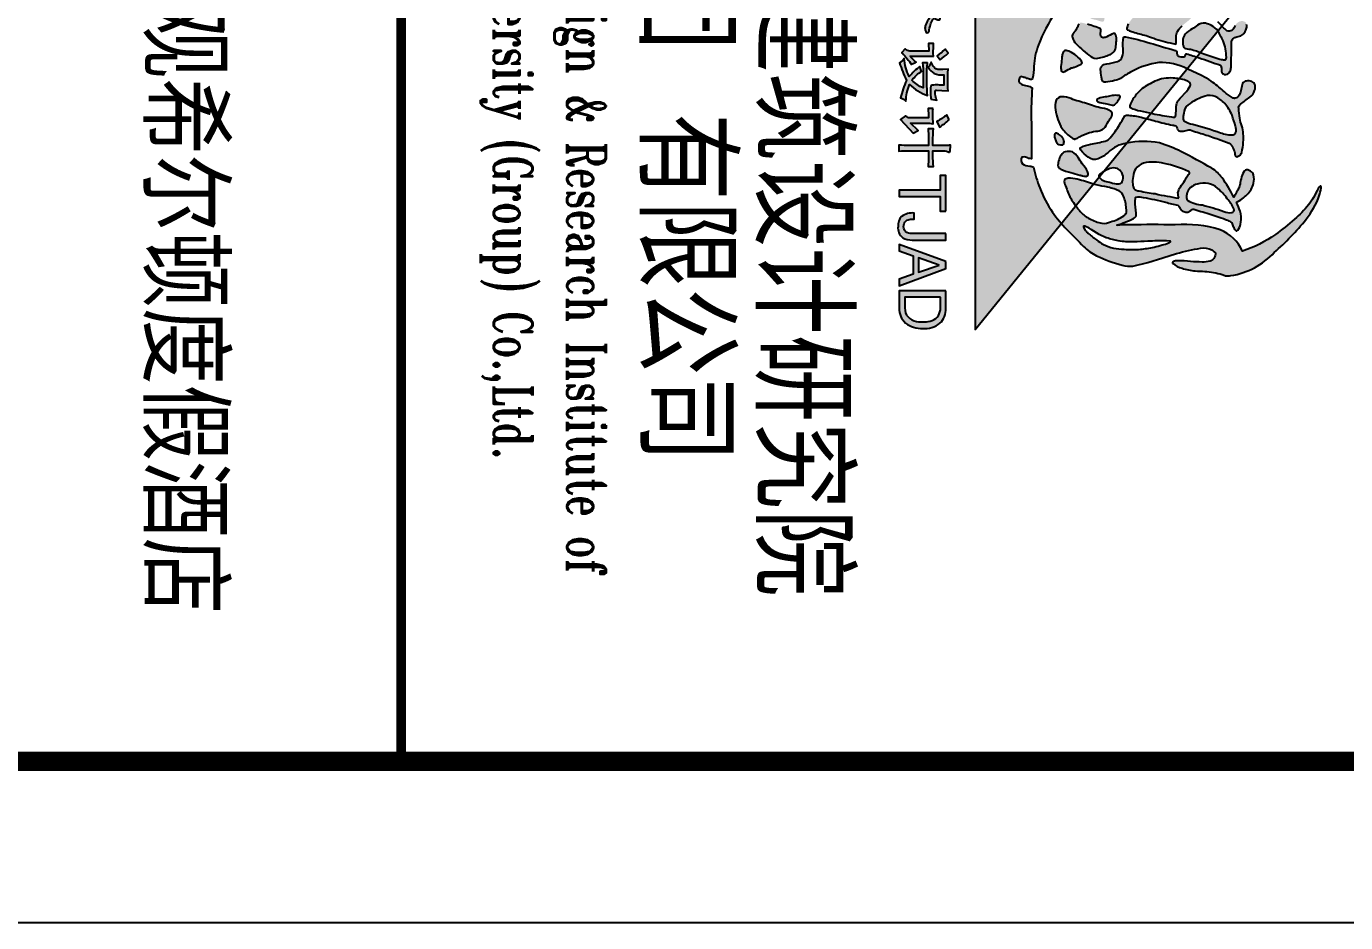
# Model space of a CAD drawing. Extents: x -395226 to -176901, y -140672 to 68263.
# Drawn here: x -321755 to -317662, y 8813 to 11592 of the extents above; entities that cross this region are included whole.
import ezdxf
from ezdxf.enums import TextEntityAlignment as Align

# ---------------------------------------------------------------- set-up
doc = ezdxf.new("R2010")
doc.units = 0
doc.header["$LTSCALE"] = 1000
doc.header["$MEASUREMENT"] = 0
doc.layers.get('0').update_dxf_attribs({"linetype": 'CONTINUOUS'})
doc.layers.add('图框', color=7, linetype='CONTINUOUS')
doc.styles.add('TKZ1_tjhts.shx', font='tjromant.shx', dxfattribs={"bigfont": 'tjhts.shx'})

# ---------------------------------------------------------------- blocks, each defined once
blk = doc.blocks.new('TJAD_TK_LOGO')
for points in [[(0.3088, 0.2387, -0.055111), (0.2978, 0.218, -0.399817), (0.2889, 0.2131, -0.15154), (0.2813, 0.2164, -0.301448), (0.2805, 0.2256, 0.010306), (0.2893, 0.248, -0.01851), (0.2158, 0.3296, -0.103184), (0.1567, 0.4231, -0.120959), (0.1559, 0.5005, 0.063512), (0.1683, 0.6375, 0.024265), (0.1633, 0.7157, -0.039016), (0.1589, 0.7586, -0.148803), (0.1672, 0.7952, -0.063522), (0.1899, 0.8185, -0.021561), (0.1991, 0.8269), (0, 0.9887), (0, 0.0136), (1.2, 0.0136), (0.9015, 0.2562, -0.02734), (0.8698, 0.2318, -0.056811), (0.8015, 0.1955, -0.043653), (0.7428, 0.1781, 0.070224), (0.7398, 0.1676, -0.155586), (0.7336, 0.1464, -0.268078), (0.7145, 0.1445, 0.046034), (0.7138, 0.1514, -0.10837), (0.7157, 0.158, 0.067272), (0.7193, 0.1723, 0.007869), (0.606, 0.1714, -0.018474), (0.519, 0.1742, 0.089356), (0.5135, 0.1595, -0.084297), (0.509, 0.1441, -0.378712), (0.4979, 0.1366, -0.129516), (0.4872, 0.1418, 0.010082), (0.4893, 0.1483, -0.06366), (0.4927, 0.1585, -0.047427), (0.496, 0.17, 0.412458), (0.4928, 0.175, 0.04646), (0.4591, 0.1791, -0.083304), (0.3984, 0.1918, -0.056916)], [(0.4736, 0.7314, 0.018572), (0.4732, 0.7314), (0.4732, 0.7318, 0.06936), (0.4703, 0.733, 0.047212), (0.46, 0.7347, 0.024282), (0.4431, 0.7352, -0.000753), (0.4115, 0.7353, -0.013374), (0.3921, 0.7358, -0.164458), (0.3817, 0.7396, -0.15617), (0.3755, 0.7508, 0.064833), (0.3714, 0.765, 0.17195), (0.3603, 0.7744, 0.077232), (0.3482, 0.7786, 0.099365), (0.3407, 0.7784, 0.128164), (0.3354, 0.7756, 0.199677), (0.3314, 0.766, 0.156287), (0.3348, 0.7545, 0.086381), (0.3434, 0.7463, 0.029794), (0.3514, 0.742, -0.218512), (0.3587, 0.7337, -0.050196), (0.3602, 0.726, -0.223734), (0.3564, 0.7197, -0.013892), (0.3452, 0.7082), (0.3589, 0.6971, -0.00619), (0.3868, 0.7123, -0.093205), (0.4339, 0.7212, -0.103421), (0.4394, 0.72, -0.384925), (0.4409, 0.717, -0.045853), (0.4384, 0.7029, -0.014561), (0.4233, 0.6576, 0.006316), (0.4195, 0.6478), (0.4323, 0.6374, -0.003465), (0.4348, 0.6445, -0.002724), (0.4557, 0.7043, -0.338072), (0.4611, 0.707, 0.005218), (0.4734, 0.7074, 0.309415), (0.4756, 0.7082, 0.132077), (0.4786, 0.7099, 0.147744), (0.4814, 0.7154, 0.135646), (0.4808, 0.7231, 0.18433)], [(0.7559, 0.3745, 0.010654), (0.7583, 0.3709, 0.091005), (0.7649, 0.363, 0.311976), (0.7704, 0.3627)]]:
    blk.add_hatch(color=256).paths.add_polyline_path(points)
h = blk.add_hatch(color=256)
h.paths.add_polyline_path([(0.9815, 0.6879, -0.266995), (0.9881, 0.6909, -0.078548), (0.9944, 0.6887, -0.061401), (1.0014, 0.6847, -0.140506), (1.0072, 0.6756, -0.075077), (1.01, 0.6533, -0.023792), (1.0084, 0.6201, 0.028581), (1.0066, 0.5847, 0.083513), (1.0086, 0.5717, 0.556873), (1.0142, 0.5709, 0.099876), (1.0276, 0.5963, 0.058859), (1.0349, 0.6333, 0.00868), (1.0364, 0.6602, -0.055868), (1.0453, 0.7097, 0.012909), (1.0489, 0.7191, 0.07627), (1.0482, 0.7339, 0.168287), (0.9831, 0.856, 0.045812), (0.8895, 0.9461, 0.082299), (0.8236, 0.9829, 0.045024), (0.8019, 0.9879, 0.184323), (0.7964, 0.9871, 0.401214), (0.7969, 0.9849, 0.073894), (0.8027, 0.9803, 0.009968), (0.8278, 0.9671, -0.045085), (0.8493, 0.9526, -0.042435), (0.8895, 0.9133, -0.014659), (0.9326, 0.8595, -0.075958), (0.9793, 0.7665, 0.183281), (0.9189, 0.7042, 0.093166), (0.9053, 0.5774, 0.002645), (0.9049, 0.5388), (0.9501, 0.5388, -0.021718), (0.9509, 0.5614, -0.060902), (0.9515, 0.5634, -0.750169), (0.9534, 0.5633, -0.062141), (0.956, 0.5585, -0.02804), (0.962, 0.5406, -0.001207), (0.9625, 0.5388), (0.9987, 0.5388), (0.9978, 0.5418), (0.9864, 0.5809, -0.042759), (0.9711, 0.6483, -0.166183), (0.9757, 0.68, -0.02967)])
h.paths.add_polyline_path([(0.9205, 0.7467, 0.337691), (0.9223, 0.7504, 0.234051), (0.9175, 0.7558, 0.085029), (0.898, 0.762, 0.109404), (0.8666, 0.76, 0.027051), (0.8419, 0.7495, 0.096966), (0.8201, 0.7794, 0.147389), (0.7879, 0.798, 0.110178), (0.7649, 0.7978, 0.193659), (0.7543, 0.7891, 0.105864), (0.7507, 0.7813, 0.322715), (0.7561, 0.77, 0.090222), (0.7753, 0.7627, 0.021428), (0.79, 0.7597, -0.062248), (0.8018, 0.7563, -0.0489), (0.8136, 0.7497, 0.061445), (0.8276, 0.7426, 0.045204), (0.7732, 0.709, 0.105153), (0.7461, 0.6801, 0.017534), (0.699, 0.5933, 0.04727), (0.6765, 0.5388), (0.7311, 0.5388, -0.016538), (0.7329, 0.5457, -0.06987), (0.7549, 0.6147, -0.55525), (0.7623, 0.616, 0.087068), (0.7725, 0.608, 0.000587), (0.779, 0.6054, 0.051645), (0.7807, 0.6041, 0.002312), (0.7982, 0.5921, 0.1078), (0.8147, 0.5849, 0.06971), (0.8302, 0.5876, -0.002349), (0.8243, 0.554, -0.014725), (0.8217, 0.5388), (0.8389, 0.5388, -0.003665), (0.8417, 0.5498, -0.003176), (0.8503, 0.5842, -0.214328), (0.8554, 0.5888, 0.079005), (0.8638, 0.5943, 0.136284), (0.8689, 0.6041, 0.042038), (0.8698, 0.6101, 0.121208), (0.8685, 0.6149, 0.033156), (0.8637, 0.6221, -0.089896), (0.8614, 0.627, -0.153361), (0.8622, 0.6323, -0.00558), (0.8761, 0.6782, -0.02004), (0.8922, 0.7241, -0.10938), (0.8997, 0.7368, 0.024126), (0.911, 0.7409, 0.094696)])
h.paths.add_polyline_path([(0.8709, 0.7365, -0.143663), (0.8674, 0.7141, 0.018808), (0.8493, 0.6538, -0.117601), (0.8367, 0.6124, -0.229986), (0.8191, 0.6095, -0.2857), (0.7904, 0.6393, -0.267121), (0.8025, 0.6968, -0.053371), (0.8316, 0.7238, -0.07094), (0.8606, 0.7426, -0.49062)], flags=16)
h = blk.add_hatch(color=256)
h.paths.add_polyline_path([(0.7123, 0.7547, 0.083086), (0.7078, 0.7611, 0.127732), (0.7011, 0.7644, 0.060999), (0.6727, 0.7685, 0.050289), (0.6488, 0.769, 0.061315), (0.6263, 0.7647, -0.058239), (0.6053, 0.759, -0.023274), (0.5769, 0.7559, -0.318074), (0.5654, 0.7615, -0.012807), (0.5459, 0.787, 0.176594), (0.5273, 0.8007, 0.141446), (0.5118, 0.8023, 0.254042), (0.5015, 0.7926, 0.094349), (0.5002, 0.7774, 0.272202), (0.5073, 0.7669, 0.06938), (0.523, 0.7632, -0.099001), (0.5405, 0.7575, -0.173209), (0.5486, 0.7467, -0.244282), (0.547, 0.7377, -0.042049), (0.5309, 0.7159, 0.019533), (0.5043, 0.6835, 0.074328), (0.4889, 0.6592, -0.003717), (0.4656, 0.6104), (0.4938, 0.5874, -0.03259), (0.4985, 0.6073, -0.114709), (0.5043, 0.6174), (0.5072, 0.6195), (0.5091, 0.6202), (0.5118, 0.6201), (0.5142, 0.6193), (0.5231, 0.6138), (0.5294, 0.6085), (0.5482, 0.5915), (0.5545, 0.5865), (0.5549, 0.5865, 0.137325), (0.5628, 0.5817, 0.052206), (0.5812, 0.5795, -0.039081), (0.5963, 0.5784, -0.061234), (0.5998, 0.5775, -0.389955), (0.6022, 0.5741, -0.015439), (0.6014, 0.5665, -0.009793), (0.5919, 0.5135, -0.001555), (0.5909, 0.5086), (0.6061, 0.4962, -0.005675), (0.6129, 0.5218, 0.021764), (0.6244, 0.5699, -0.037231), (0.6265, 0.5785, -0.166808), (0.6296, 0.5808, 0.014415), (0.6366, 0.5837, 0.232872), (0.6415, 0.5909, 0.087887), (0.641, 0.6009, 0.002273), (0.6378, 0.6149, -0.178357), (0.6381, 0.6188, -0.001216), (0.6509, 0.6596, -0.011476), (0.6643, 0.6991, -0.017032), (0.6756, 0.7288, -0.192629), (0.6888, 0.7399, -0.05264), (0.7021, 0.7447, 0.121865), (0.7115, 0.7475, 0.384919)])
h.paths.add_polyline_path([(0.5967, 0.7372, -0.021509), (0.6281, 0.7468, -0.053885), (0.6378, 0.7487, -0.363115), (0.652, 0.7407, -0.093078), (0.646, 0.7046, 0.023125), (0.6222, 0.6265, -0.067346), (0.6135, 0.6034, -0.278742), (0.6057, 0.5995, -0.067064), (0.5855, 0.6021, -0.223721), (0.5632, 0.6194, -0.070697), (0.543, 0.6609, -0.171192), (0.5437, 0.69, -0.090372), (0.5638, 0.7166, -0.097027)], flags=16)
h = blk.add_hatch(color=256)
h.paths.add_polyline_path([(0.4195, 0.6478), (0.3589, 0.6971, 0.122439), (0.3441, 0.6794, 0.077208), (0.3376, 0.6622, 0.221374), (0.3431, 0.6401, -0.044103), (0.3534, 0.6251, 0.092474), (0.3673, 0.6059, 0.149827), (0.383, 0.5987, 0.078107), (0.4006, 0.5996, 0.300992), (0.4085, 0.6066, 0.003448), (0.4116, 0.6244, -0.014936)])
h.paths.add_polyline_path([(0.4481, 0.5312, -0.118411), (0.4656, 0.6104), (0.4323, 0.6374, 0.013731), (0.4236, 0.6091, 0.354128), (0.4255, 0.6066, 0.149403), (0.4255, 0.6062, -0.033756), (0.429, 0.6051, -0.301225), (0.4322, 0.6016, -0.067966), (0.4306, 0.5853, -0.155357), (0.4255, 0.5826, -0.0383), (0.4175, 0.5813, 0.394404), (0.4141, 0.5771, -0.002997), (0.3933, 0.5061, 0.027314), (0.3759, 0.4366, 0.262389), (0.3769, 0.4312, 0.054171), (0.4093, 0.4301, -0.120269), (0.4322, 0.4278, -0.238212), (0.445, 0.4145, -0.030328), (0.4518, 0.3843, 0.177342), (0.4589, 0.3692, 0.189169), (0.4732, 0.3674, 0.024901), (0.4941, 0.3699, 0.43233), (0.5035, 0.3812, 0.054023), (0.4992, 0.4064, 0.072563), (0.4928, 0.4227, -0.024272), (0.4732, 0.4551, -0.09052)])
h.paths.add_polyline_path([(0.5909, 0.5086), (0.4938, 0.5874, 0.02545), (0.492, 0.5716, 0.128799), (0.5009, 0.5201, 0.044216), (0.5216, 0.4843, 0.076323), (0.548, 0.4604, 0.034366), (0.5624, 0.4519, 0.076032), (0.5722, 0.4489, 0.341488), (0.575, 0.4509, 0.069217), (0.5844, 0.4795, 0.009229)])
h.paths.add_polyline_path([(0.6061, 0.4962, 0.003269), (0.6024, 0.4814, 0.051211), (0.5967, 0.4451, 0.204101), (0.5987, 0.435, -0.011598), (0.6232, 0.4203, -0.044991), (0.6598, 0.3936, -0.200983), (0.6695, 0.3801, -0.006426), (0.6785, 0.3385, 0.079721), (0.6871, 0.3112, 0.326464), (0.6907, 0.3094, 0.087838), (0.6948, 0.3111, 0.087656), (0.7146, 0.3317, 0.286319), (0.7196, 0.3603, 0.076349), (0.7011, 0.3885, -0.160397), (0.6755, 0.4398), (0.6755, 0.4398)])
h.paths.add_polyline_path([(0.8517, 0.2966), (0.7903, 0.3465, 0.007087), (0.7769, 0.3013, 0.070922), (0.7741, 0.2754, 0.248353), (0.779, 0.265, 0.199635), (0.7954, 0.2684, -0.006886), (0.8134, 0.2746, 0.05678), (0.8467, 0.293, 0.006803)])
h = blk.add_hatch(color=256)
h.paths.add_polyline_path([(0.393, 0.5629, -0.011586), (0.3965, 0.5787, 0.253288), (0.3961, 0.5791, 0.095247), (0.3878, 0.5795, -0.0106), (0.3763, 0.5795, -0.133876), (0.3608, 0.5833, -0.082431), (0.3451, 0.5964, -0.01622), (0.3317, 0.6124, 0.042319), (0.324, 0.621, 0.140851), (0.3172, 0.6238, 0.145933), (0.3085, 0.6218, 0.038492), (0.302, 0.6178), (0.3016, 0.6178, 0.000616), (0.3, 0.6162, 0.032553), (0.2979, 0.6148, 0.095329), (0.2942, 0.6103, 0.096767), (0.2905, 0.5971, -0.001525), (0.2876, 0.5737, 0.034244), (0.285, 0.5522, 0.085899), (0.2916, 0.5041, 0.097395), (0.3137, 0.4669, 0.083463), (0.3395, 0.445, 0.098864), (0.3517, 0.4407, 0.30663), (0.3559, 0.443, 0.075685), (0.3606, 0.4535, 0.009946), (0.371, 0.4905, -0.023424), (0.3776, 0.5099, 0.034776)])
h.paths.add_polyline_path([(0.3331, 0.3723, 0.321528), (0.3303, 0.3767, 0.021484), (0.2909, 0.382, 0.022843), (0.2815, 0.3822, 0.102534), (0.2763, 0.381, 0.130045), (0.2718, 0.3783, 0.267367), (0.2712, 0.3737, -0.005872), (0.2757, 0.3643, 0.058515), (0.2798, 0.3554, 0.081344), (0.2949, 0.3383, 0.099387), (0.3095, 0.3298, 0.035917), (0.3152, 0.3284, 0.245908), (0.3185, 0.3297, 0.105203), (0.327, 0.3486, -0.034055), (0.3316, 0.3653, 0.056891)])
h.paths.add_polyline_path([(0.4315, 0.3396, 0.245812), (0.436, 0.3593, 0.065072), (0.4255, 0.3925, 0.134826), (0.4253, 0.3934, -0.114996), (0.4251, 0.3945, 0.061748), (0.4182, 0.4045, 0.16919), (0.4099, 0.4088, 0.009694), (0.3932, 0.4108, 0.017654), (0.3823, 0.4116, 0.044621), (0.3745, 0.4112, 0.15913), (0.3675, 0.4082, 0.263058), (0.3666, 0.4036, 0.037983), (0.3754, 0.3845, -0.091013), (0.3784, 0.3745, -0.183458), (0.3763, 0.3696, -0.186991), (0.3705, 0.3666, -0.076588), (0.3638, 0.3668, 0.012233), (0.357, 0.368, 0.175338), (0.3532, 0.367, 0.023216), (0.3404, 0.3302, 0.04069), (0.3358, 0.3123, 0.28537), (0.3389, 0.3059, 0.048651), (0.3472, 0.3023, -0.083296), (0.3595, 0.2951, 0.044689), (0.3674, 0.2887, 0.196761), (0.3781, 0.2876, 0.127879), (0.3954, 0.2982, 0.050671)])
h.paths.add_polyline_path([(0.4633, 0.2851, 0.013244), (0.4608, 0.2933, 0.042352), (0.4538, 0.3106, 0.086452), (0.451, 0.3142, 0.181931), (0.4475, 0.3144, 0.105167), (0.437, 0.3071, 0.063777), (0.4225, 0.2892, 0.079039), (0.415, 0.2726, 0.295118), (0.4173, 0.2626, 0.12746), (0.4262, 0.259, 0.051219), (0.4378, 0.2577, -0.006938), (0.4592, 0.2552, 0.101871), (0.4716, 0.2561, 0.282022), (0.4753, 0.2604, 0.127329), (0.4734, 0.2662), (0.4732, 0.2662, -0.004335)])
h.paths.add_polyline_path([(0.6577, 0.3076, -0.058552), (0.6453, 0.3355, -0.043685), (0.6412, 0.3591, 0.088622), (0.6365, 0.3722, 0.151789), (0.6215, 0.3846, -0.046532), (0.6062, 0.3942, 0.04555), (0.5995, 0.3981, 0.043142), (0.5967, 0.3991), (0.5966, 0.3994, 0.251715), (0.5858, 0.3963, 0.137334), (0.5764, 0.371, -0.022108), (0.5712, 0.349, 0.025269), (0.5573, 0.3052, -0.028381), (0.5499, 0.2836, 0.095667), (0.5444, 0.258, 0.266705), (0.5545, 0.2414, 0.133638), (0.5811, 0.2399, 0.117773), (0.6341, 0.259, 0.081266), (0.6603, 0.2854, 0.080524), (0.6632, 0.2917), (0.6632, 0.292), (0.6636, 0.2924), (0.6636, 0.2952), (0.6632, 0.2952, 0.059624)])
h.paths.add_polyline_path([(0.5675, 0.4064, 0.121011), (0.5636, 0.4099, 0.051248), (0.5498, 0.4198, 0.077555), (0.5447, 0.4219, 0.238499), (0.5422, 0.4212, 0.167798), (0.5412, 0.4181, 0.09655), (0.5414, 0.3999, -0.014406), (0.5433, 0.3923, -0.00033), (0.5454, 0.375, 0.1059), (0.5513, 0.3573, 0.313865), (0.5557, 0.3565, 0.231713), (0.5604, 0.3643, 0.026659), (0.5643, 0.3846, -0.007425), (0.5681, 0.3998, 0.16995)])
h.paths.add_polyline_path([(0.6788, 0.2495, 0.082015), (0.6802, 0.2581, 0.360369), (0.6746, 0.2636, 0.094324), (0.6683, 0.2635, 0.109868), (0.6658, 0.2629, -0.017853), (0.6636, 0.2619), (0.6632, 0.2619, 0.095638), (0.6515, 0.2506, 0.069381), (0.6467, 0.2423, 0.391778), (0.6489, 0.2376, 0.16265), (0.6584, 0.2374, 0.029698), (0.6632, 0.2387), (0.6636, 0.2387, 0.027865), (0.6738, 0.2427, 0.232972)])
h.paths.add_polyline_path([(0.7651, 0.3086, -0.00792), (0.7663, 0.3122, -0.04061), (0.7673, 0.3161, 0.057732), (0.7686, 0.323, 0.231089), (0.7664, 0.3309, 0.223752), (0.7548, 0.3302, 0.032861), (0.7336, 0.3152, -0.012035), (0.7156, 0.3033, 0.160241), (0.7001, 0.2874, 0.160304), (0.6998, 0.2673, 0.221951), (0.7087, 0.2557, 0.080228), (0.7255, 0.2484, 0.124433), (0.7414, 0.2473, 0.177577), (0.7482, 0.2548, 0.06059), (0.7578, 0.2826, -0.013372)])
h = blk.add_hatch(color=256)
h.paths.add_polyline_path([(0.9516, 0.4998, -0.00262), (0.9505, 0.5265, -0.01182), (0.9501, 0.5388), (0.9049, 0.5388, 0.006126), (0.9053, 0.4493, 0.002492), (0.906, 0.4122, 0.048247), (0.8873, 0.4597, 0.065909), (0.8831, 0.4654, 0.224936), (0.8775, 0.467, 0.038284), (0.8638, 0.4659, -0.06616), (0.83, 0.4648, -0.485088), (0.8272, 0.4672, -0.101913), (0.8282, 0.4872, -0.016956), (0.8389, 0.5388), (0.8217, 0.5388, -0.017973), (0.8174, 0.5204, -0.010562), (0.8098, 0.4759, -0.208845), (0.8025, 0.4605, -0.11949), (0.791, 0.4574, -0.131776), (0.7484, 0.4648, -0.127624), (0.7317, 0.4882, -0.118385), (0.7311, 0.5388), (0.6765, 0.5388, 0.005191), (0.6747, 0.5326, 0.105733), (0.6755, 0.4398), (0.7181, 0.4052), (0.7448, 0.4052, -0.078177), (0.7468, 0.4144, -0.129583), (0.7582, 0.4264, -0.224047), (0.779, 0.4292, -0.071036), (0.7797, 0.4292, 0.101063), (0.781, 0.4285, -0.019588), (0.7826, 0.4281, -0.023828), (0.7843, 0.4274, -0.322257), (0.7901, 0.4162, -0.013384), (0.7884, 0.4052), (0.8042, 0.4052, -0.014271), (0.8075, 0.414, -0.194353), (0.8209, 0.4295, -0.094044), (0.855, 0.4388, -0.035175), (0.8707, 0.4396, -0.177154), (0.8802, 0.4322, -0.054292), (0.8934, 0.4052), (0.9481, 0.4052, 0.016129), (0.9506, 0.4167, 0.043741), (0.9529, 0.4602, 0.012835)])
h.paths.add_polyline_path([(1.0212, 0.4578), (1.011, 0.5001), (0.9987, 0.5388), (0.9625, 0.5388, -0.013434), (0.9677, 0.518, -0.01242), (0.9716, 0.4981, -0.017255), (0.9742, 0.4791, -0.024091), (0.974, 0.4334, -0.03797), (0.9709, 0.4052), (1.0122, 0.4052, 0.01383), (1.0187, 0.4273, 0.116879)])
h.paths.add_polyline_path([(0.9667, 0.319, 0.068823), (0.9925, 0.3556, 0.031999), (1.0122, 0.4052), (0.9709, 0.4052, -0.002893), (0.9705, 0.403, -0.072675), (0.9603, 0.3746, -0.038888), (0.9477, 0.3552, -0.02059), (0.9288, 0.3321, -0.114728), (0.9232, 0.3261, -0.052839), (0.9136, 0.3198), (0.911, 0.3189), (0.9088, 0.319), (0.9087, 0.322), (0.9144, 0.3343), (0.9184, 0.3407), (0.9328, 0.3631), (0.9415, 0.3829), (0.9415, 0.384, 0.030329), (0.9481, 0.4052), (0.8934, 0.4052, -0.019139), (0.8966, 0.395, -0.131139), (0.901, 0.3705, -0.068706), (0.8883, 0.3366, -0.106182), (0.8705, 0.3122, -0.027075), (0.8517, 0.2966), (0.9015, 0.2562, 0.015633), (0.9183, 0.2717, -0.009266)])
h = blk.add_hatch(color=256)
h.paths.add_polyline_path([(0.7975, 0.3787, -0.041396), (0.8042, 0.4052), (0.7884, 0.4052, -0.011453), (0.7864, 0.3958, -0.01007), (0.7826, 0.3786, -0.034546), (0.7785, 0.3708, -0.087737), (0.7704, 0.3627), (0.7903, 0.3465), (0.7903, 0.3465, 0.020125)])
h.paths.add_polyline_path([(0.7448, 0.4052), (0.7181, 0.4052), (0.7559, 0.3745, -0.051476), (0.7466, 0.3933, -0.099669)])
h = blk.add_hatch(color=256)
h.paths.add_polyline_path([(0.1087, -0.0549, 0.215782), (0.0955, -0.0527, 0.067417), (0.0878, -0.0572, -0.168397), (0.0723, -0.0608, -0.018722), (0.0557, -0.0587, 0.069135), (0.0371, -0.0584, -0.211583), (0.0322, -0.0571, 0.012327), (0.0271, -0.0542, 0.18165), (0.0227, -0.0546, 0.234564), (0.0145, -0.0607, 0.06939), (0.0092, -0.0773, 0.040114), (0.004, -0.1264, 0.00862), (0.0038, -0.1509, 0.034302), (0.0033, -0.1865, 0.240525), (0.0113, -0.1992, 0.151405), (0.014, -0.1995, 0.254247), (0.0165, -0.1924, 0.038225), (0.0174, -0.1663, -0.061608), (0.0194, -0.1463, 0.026815), (0.0223, -0.1127, -0.054652), (0.0257, -0.0929, -0.028262), (0.0289, -0.0835, -0.253686), (0.0385, -0.0789, 0.007206), (0.0489, -0.0782, -0.006599), (0.0729, -0.0746, 0.009999), (0.0841, -0.0723, -0.062381), (0.0934, -0.0735, -0.15567), (0.0993, -0.0771, -0.051163), (0.1052, -0.0853, -0.102101), (0.1065, -0.0911, -0.03095), (0.1072, -0.1291, 0.010088), (0.1069, -0.1503, -0.131285), (0.1038, -0.1627, -0.019629), (0.1006, -0.1683, -0.485137), (0.0962, -0.1696, 0.001583), (0.093, -0.1677, 0.165296), (0.0875, -0.1704, 0.24859), (0.0847, -0.1785, 0.066176), (0.0882, -0.1886, 0.038595), (0.0909, -0.1945, 0.378365), (0.0951, -0.1957, 0.077759), (0.1038, -0.1826, 0.016012), (0.1121, -0.17, 0.054651), (0.1183, -0.1552, 0.087206), (0.1231, -0.1116, 0.064902), (0.1173, -0.0684, 0.144064)])
h.paths.add_polyline_path([(0.0629, -0.0931), (0.0559, -0.0934), (0.0526, -0.0942), (0.0487, -0.0957), (0.0473, -0.0971), (0.0457, -0.0999, 0.333571), (0.0462, -0.1038, 0.045952), (0.0523, -0.1067, 0.064784), (0.0622, -0.1092, 0.210865), (0.0684, -0.1072, 0.127927), (0.0706, -0.102, 0.211886), (0.0696, -0.0958, 0.12013), (0.0674, -0.0941)], flags=17)
h.paths.add_polyline_path([(0.058, -0.146, -0.039434), (0.0609, -0.152, 0.054133), (0.0642, -0.1578, 0.123184), (0.0796, -0.1504, 0.140353), (0.0842, -0.1429, 0.284617), (0.0828, -0.1391, -0.012464), (0.0763, -0.135, 0.016141), (0.0639, -0.1258, -0.029736), (0.0406, -0.1269, -0.149024), (0.0367, -0.13, 0.190304), (0.0335, -0.134, 0.089845), (0.0332, -0.143, 0.171078), (0.0413, -0.1572, 0.249801), (0.0503, -0.1586, 0.378768), (0.055, -0.1529, 0.031236), (0.054, -0.1458), (0.0561, -0.1439)], flags=17)
h.paths.add_polyline_path([(0.1936, -0.0808, -0.130766), (0.1929, -0.0832, -0.049), (0.1889, -0.0904, 0.175351), (0.1867, -0.0955, 0.389375), (0.1886, -0.0971, 0.146359), (0.1966, -0.0935, 0.079034), (0.2024, -0.0886, 0.101244), (0.205, -0.0836, 0.132531), (0.2051, -0.0769, 0.067751), (0.2031, -0.0722, 0.050259), (0.1996, -0.0676, 0.454265), (0.198, -0.0678, 0.06765), (0.196, -0.0731, 0.007561)])
h.paths.add_polyline_path([(0.189, -0.104, 0.313541), (0.1862, -0.1002, 0.335576), (0.1832, -0.1018, 0.015792), (0.1784, -0.1349, -0.057755), (0.1712, -0.1608, 0.000363), (0.1628, -0.1859, 0.094511), (0.1671, -0.2072, 0.230423), (0.1705, -0.2113, 0.369117), (0.1764, -0.2058, 0.039319), (0.18, -0.1854, -0.109188), (0.1887, -0.1489, 0.00425), (0.1908, -0.1434, 0.032369), (0.1887, -0.118, -0.025515)])
h.paths.add_polyline_path([(0.251, -0.0452, 0.093827), (0.2363, -0.0633, 0.302072), (0.2373, -0.0679, 0.296548), (0.2444, -0.0681, 0.04254), (0.259, -0.0604, -0.129019), (0.2753, -0.0571, -0.117204), (0.2785, -0.0581, -0.328405), (0.2786, -0.0608, -0.051459), (0.2703, -0.0723, 0.085646), (0.2604, -0.09, 0.031903), (0.2597, -0.0932, -0.315533), (0.2562, -0.0979, -0.134544), (0.2509, -0.099, -0.408117), (0.2479, -0.0961, 0.035639), (0.2445, -0.0851, 0.084333), (0.2416, -0.0806, 0.358627), (0.239, -0.0802, 0.227473), (0.2329, -0.092, 0.148882), (0.235, -0.0994, -0.254787), (0.2358, -0.1059, -0.110418), (0.229, -0.1131, -0.032156), (0.2173, -0.1207, 0.122106), (0.2102, -0.1279, 0.074479), (0.2035, -0.1443, 0.233421), (0.2058, -0.152, 0.316166), (0.2167, -0.1523, 0.122903), (0.2315, -0.1397, 0.056501), (0.2413, -0.1246, -0.025506), (0.2474, -0.11, -0.174643), (0.2597, -0.1006, 0.004602), (0.2657, -0.0979, -0.251477), (0.2643, -0.107, -0.130218), (0.2586, -0.1116, 0.16089), (0.2539, -0.1165, 0.172735), (0.253, -0.123, 0.448793), (0.2607, -0.1246, 0.141971), (0.272, -0.1086, 0.057248), (0.2765, -0.0945, -0.334885), (0.2836, -0.0873, -0.076773), (0.2877, -0.0871, -0.545841), (0.2894, -0.0894, -0.008092), (0.2895, -0.1045, 0.139136), (0.2949, -0.1235, 0.144746), (0.301, -0.1277, 0.355116), (0.3041, -0.1263, 0.046986), (0.3064, -0.118, 0.052614), (0.3072, -0.1148, 0.237681), (0.3057, -0.1128, 0.025436), (0.3015, -0.1114, -0.354836), (0.298, -0.1075, -0.049448), (0.2968, -0.0935, -0.035628), (0.2969, -0.0883, -0.387964), (0.3001, -0.084, -0.009611), (0.3071, -0.0814, 0.187317), (0.3113, -0.0778, 0.232403), (0.3115, -0.0721, 0.143525), (0.3105, -0.0719, 0.022411), (0.2879, -0.0821, -0.00319), (0.2795, -0.086, -0.206179), (0.276, -0.0863, -0.165764), (0.2735, -0.0838, -0.217969), (0.274, -0.0802, -0.110096), (0.2841, -0.0684, -0.031862), (0.2964, -0.0594, 0.078929), (0.2994, -0.0567, 0.264707), (0.2996, -0.0548, 0.034215), (0.298, -0.0525, 0.174735), (0.2957, -0.0516, 0.001752), (0.2917, -0.0518, -0.177458), (0.2867, -0.0505, -0.140307), (0.2831, -0.0469, -0.275752), (0.2842, -0.0412, 0.167681), (0.2852, -0.035, 0.301407), (0.2787, -0.0302, 0.08311), (0.273, -0.0304, 0.130737)])
h.paths.add_polyline_path([(0.3265, -0.1185, 0.027579), (0.3434, -0.1267, 0.154526), (0.3537, -0.1275, 0.082415), (0.3631, -0.1246, 0.312986), (0.3634, -0.1187, 0.221824), (0.3602, -0.1161, 0.031656), (0.355, -0.1158, -0.00721), (0.3422, -0.1122, -0.071904), (0.3274, -0.106, -0.267193), (0.324, -0.1005, -0.023267), (0.3278, -0.0922, 0.395574), (0.3247, -0.0851, 0.188464), (0.3166, -0.0869, 0.051998), (0.3107, -0.0902, 0.108508), (0.3062, -0.0972, 0.200123), (0.3045, -0.1041, 0.191616), (0.3078, -0.1086, -0.01282)])
h.paths.add_polyline_path([(0.3061, -0.1345, 0.188222), (0.2987, -0.1344, 0.20573), (0.2909, -0.1393, 0.018376), (0.2852, -0.1492, -0.117409), (0.2773, -0.1592, -0.060927), (0.2765, -0.1465, 0.215117), (0.2745, -0.1419, 0.470033), (0.2699, -0.1433, -0.045545), (0.2616, -0.1486, -0.074224), (0.2553, -0.1514, -0.568137), (0.252, -0.1485, -0.07678), (0.2526, -0.1441, 0.100197), (0.2529, -0.1346, 0.387299), (0.2502, -0.1327, 0.118665), (0.2478, -0.1338, 0.185429), (0.2406, -0.1469, -0.018374), (0.2387, -0.1583, 0.026924), (0.2355, -0.1694, -0.013447), (0.2349, -0.18, 0.097057), (0.2361, -0.1921, 0.277047), (0.2398, -0.1951, 0.192921), (0.2429, -0.1932, 0.125735), (0.2464, -0.1796, -0.084178), (0.2486, -0.1648, -0.292454), (0.2566, -0.1598, -0.427415), (0.2627, -0.1662, -0.039723), (0.2621, -0.1773, 0.744354), (0.2674, -0.1794, 0.173973), (0.2753, -0.1721, -0.079593), (0.2831, -0.1615, 0.037997), (0.2923, -0.1518, -0.536451), (0.3002, -0.1519, -0.220641), (0.3027, -0.1657, -0.033334), (0.3, -0.1785, -0.02197), (0.2922, -0.1962, -0.036413), (0.288, -0.2042, 0.059035), (0.2879, -0.2046, 0.221247), (0.2894, -0.2077, 0.229092), (0.2907, -0.2079, 0.104052), (0.2938, -0.2056, 0.039622), (0.3034, -0.1893, 0.031663), (0.3116, -0.1728, 0.083922), (0.3151, -0.1559, 0.095464), (0.3114, -0.1418, 0.118136)])
h.paths.add_polyline_path([(0.4291, -0.0935), (0.4405, -0.0853, 0.028783), (0.4221, -0.0627), (0.4102, -0.0715, -0.06685)])
h.paths.add_polyline_path([(0.4215, -0.1047), (0.4022, -0.1042), (0.3969, -0.1036), (0.3948, -0.1036), (0.3948, -0.1181), (0.4007, -0.1176), (0.4092, -0.1169), (0.4158, -0.1168), (0.4158, -0.1709, -0.223037), (0.4102, -0.1829, -0.003297), (0.4095, -0.1842), (0.42, -0.1936, 0.201777), (0.4221, -0.1917, -0.033526), (0.4536, -0.1659, -0.02738), (0.4473, -0.1527, -0.067274), (0.4298, -0.1697, -0.004515), (0.43, -0.112, -0.051491), (0.4312, -0.1036)])
h.paths.add_polyline_path([(0.4681, -0.0776), (0.4676, -0.0915, -0.202539), (0.4614, -0.1024, -0.066868), (0.4473, -0.1105, -0.101276), (0.4613, -0.1193, 0.145344), (0.4788, -0.1017, 0.140249), (0.4824, -0.0753, -0.003162), (0.5118, -0.0753, -0.016144), (0.5113, -0.0906, 0.052901), (0.5122, -0.1087, 0.214665), (0.5146, -0.1118, 0.093296), (0.5153, -0.1118, 0.137117), (0.5238, -0.1126, 0.000424), (0.5373, -0.1123, 0.022294), (0.5517, -0.1112), (0.5538, -0.0948), (0.5502, -0.0961), (0.5458, -0.0974), (0.5419, -0.0985), (0.5363, -0.0994), (0.5323, -0.0995), (0.5266, -0.0985), (0.5261, -0.0963), (0.5266, -0.0805), (0.5279, -0.0627), (0.5208, -0.0631), (0.5109, -0.0633), (0.4981, -0.0633), (0.4859, -0.0633), (0.4771, -0.0632), (0.4669, -0.0627)])
h.paths.add_polyline_path([(0.5056, -0.1225, -0.002263), (0.4652, -0.1224, -0.028919), (0.4487, -0.1207), (0.4487, -0.1351), (0.4568, -0.134), (0.467, -0.1332, -0.001197), (0.5012, -0.1332, 0.000411), (0.5195, -0.1332, -0.117897), (0.4977, -0.1647, -0.081518), (0.4732, -0.1382), (0.4592, -0.142, 0.067412), (0.4873, -0.1722, -0.099344), (0.4368, -0.1867, -0.117302), (0.4487, -0.1993, 0.051291), (0.4985, -0.1798, 0.052048), (0.5475, -0.1968, -0.102524), (0.5573, -0.1817, -0.086164), (0.5097, -0.1716, 0.112398), (0.5412, -0.1212, -0.018709)])
h.paths.add_polyline_path([(0.6036, -0.1181), (0.6036, -0.1747, -0.094232), (0.598, -0.1829), (0.6085, -0.1968), (0.647, -0.1609), (0.64, -0.147), (0.619, -0.1691), (0.619, -0.1241, -0.058001), (0.6207, -0.1057, 0.319569), (0.6199, -0.1049, 0.045142), (0.6064, -0.1062, 0.020451), (0.5944, -0.1061, -0.034776), (0.5777, -0.1049), (0.5777, -0.1193, -0.030546)])
h.paths.add_polyline_path([(0.6099, -0.0601), (0.5952, -0.0664, -0.049542), (0.6141, -0.0941), (0.6302, -0.0872, 0.030356)])
h.paths.add_polyline_path([(0.6595, -0.1054, -0.019379), (0.6351, -0.1042), (0.6351, -0.1193, -0.02608), (0.6603, -0.1181), (0.682, -0.1181), (0.682, -0.1729, -0.021278), (0.6806, -0.2012), (0.6974, -0.2012, -0.017067), (0.6967, -0.1716), (0.6967, -0.1181), (0.7148, -0.1181, -0.024313), (0.7409, -0.1193), (0.7409, -0.1042, -0.018656), (0.7103, -0.1055), (0.6967, -0.1055), (0.6967, -0.0765, -0.143011), (0.7016, -0.0589, 0.162811), (0.697, -0.0572, 0.035376), (0.6847, -0.0564, 0.004148), (0.6806, -0.0564, -0.046173), (0.6819, -0.0675, -0.00345), (0.682, -0.1055, -0.001359)])
h.paths.add_polyline_path([(0.7665, -0.0695), (0.7665, -0.0854), (0.8078, -0.0854), (0.8078, -0.2004), (0.8257, -0.2004), (0.8257, -0.0854), (0.867, -0.0854), (0.867, -0.0695)])
h.paths.add_polyline_path([(0.9301, -0.1569, -0.040499), (0.9291, -0.1744, -0.3078), (0.915, -0.1875, -0.189438), (0.8973, -0.1845, -0.186489), (0.89, -0.1721, -0.07743), (0.8894, -0.158), (0.8723, -0.158, 0.198241), (0.8816, -0.1938, 0.214326), (0.9098, -0.2039, 0.249549), (0.9415, -0.1907, 0.135294), (0.948, -0.1641), (0.948, -0.0695), (0.9301, -0.0695)])
h.paths.add_polyline_path([(1.0285, -0.0695), (1.0088, -0.0695), (0.9602, -0.2004), (0.9786, -0.2004), (0.9926, -0.1613), (1.0441, -0.1613), (1.0579, -0.2004), (1.0772, -0.2004)])
h.paths.add_polyline_path([(1.0186, -0.0882), (1.0389, -0.146), (0.9981, -0.146)], flags=16)
h.paths.add_polyline_path([(1.0908, -0.0695), (1.0908, -0.2004), (1.1399, -0.2004, 0.229129), (1.182, -0.1827, 0.179316), (1.1971, -0.1343, 0.181564), (1.1826, -0.0858, 0.220204), (1.1406, -0.0695)])
h.paths.add_polyline_path([(1.1086, -0.0846), (1.1391, -0.0846, -0.337188), (1.1746, -0.1078, -0.124189), (1.1773, -0.1517, -0.40123), (1.1391, -0.1844), (1.1086, -0.1844)], flags=16)
for points in [[(0, 0.9887), (0, 0.0136), (1.2, 0.0136)], [(0.867, -0.0695), (0.7665, -0.0695), (0.7665, -0.0854), (0.8078, -0.0854), (0.8078, -0.2004), (0.8257, -0.2004), (0.8257, -0.0854), (0.867, -0.0854)], [(1.0088, -0.0695), (0.9602, -0.2004), (0.9786, -0.2004), (0.9926, -0.1613), (1.0441, -0.1613), (1.0579, -0.2004), (1.0772, -0.2004), (1.0285, -0.0695)], [(1.0186, -0.0882), (0.9981, -0.146), (1.0389, -0.146)]]:
    blk.add_lwpolyline(points, close=True)
for points in [[(0.3434, 0.7463, 0.029794), (0.3514, 0.742, -0.218512), (0.3587, 0.7337, -0.050196), (0.3602, 0.726, -0.223734), (0.3564, 0.7197, -0.027824), (0.3335, 0.6973, 0.002917)], [(0.3088, 0.2387, 0.056916), (0.3984, 0.1918, 0.083304), (0.4591, 0.1791, -0.046418), (0.4928, 0.175, -0.509372), (0.4955, 0.1688, 0.042269), (0.4927, 0.1585, 0.06366), (0.4893, 0.1483, -0.010082), (0.4872, 0.1418, 0.129516), (0.4979, 0.1366, 0.378712), (0.509, 0.1441, 0.084297), (0.5135, 0.1595, -0.089356), (0.519, 0.1742, 0.018474), (0.606, 0.1714, -0.007869), (0.7193, 0.1723, -0.067272), (0.7157, 0.158, 0.10837), (0.7138, 0.1514, -0.046034), (0.7145, 0.1445, 0.268078), (0.7336, 0.1464, 0.155586), (0.7398, 0.1676, -0.070224), (0.7428, 0.1781, 0.043653), (0.8015, 0.1955, 0.056811), (0.8698, 0.2318, 0.042991), (0.9183, 0.2717, -0.009266), (0.9667, 0.319, 0.068823), (0.9925, 0.3556, 0.045849), (1.0187, 0.4273, 0.116879), (1.0212, 0.4578), (1.011, 0.5001), (0.9978, 0.5418), (0.9864, 0.5809, -0.042759), (0.9711, 0.6483, -0.166183), (0.9757, 0.68, -0.02967), (0.9815, 0.6879, -0.266995), (0.9881, 0.6909, -0.078548), (0.9944, 0.6887, -0.061401), (1.0014, 0.6847, -0.140506), (1.0072, 0.6756, -0.075077), (1.01, 0.6533, -0.023792), (1.0084, 0.6201, 0.028581), (1.0066, 0.5847, 0.083513), (1.0086, 0.5717, 0.561681), (1.0142, 0.5709, 0.099708), (1.0276, 0.5963, 0.059415), (1.0349, 0.6336, 0.008566), (1.0364, 0.6602, -0.055868), (1.0453, 0.7097, 0.012909), (1.0489, 0.7191, 0.07627), (1.0482, 0.7339, 0.168287), (0.9831, 0.856, 0.045812), (0.8895, 0.9461, 0.082299), (0.8236, 0.9829, 0.045024), (0.8019, 0.9879, 0.184323), (0.7964, 0.9871, 0.401214), (0.7969, 0.9849, 0.073894), (0.8027, 0.9803, 0.009968), (0.8278, 0.9671, -0.045085), (0.8493, 0.9526, -0.042435), (0.8895, 0.9133, -0.014659), (0.9326, 0.8595, -0.075958), (0.9793, 0.7665, 0.183281), (0.9189, 0.7042, 0.093166), (0.9053, 0.5774, 0.00877), (0.9053, 0.4493, 0.002492), (0.906, 0.4122, 0.048247), (0.8873, 0.4597, 0.065909), (0.8831, 0.4654, 0.224936), (0.8775, 0.467, 0.038284), (0.8638, 0.4659, -0.06616), (0.83, 0.4648, -0.485088), (0.8272, 0.4672, -0.101913), (0.8282, 0.4872, -0.020622), (0.8417, 0.5498, -0.003176), (0.8503, 0.5842, -0.214328), (0.8554, 0.5888, 0.079005), (0.8638, 0.5943, 0.136284), (0.8689, 0.6041, 0.042038), (0.8698, 0.6101, 0.13569), (0.8682, 0.6154, 0.030912), (0.8637, 0.6221, -0.089896), (0.8614, 0.627, -0.153361), (0.8622, 0.6323, -0.00558), (0.8761, 0.6782, -0.02004), (0.8922, 0.7241, -0.10938), (0.8997, 0.7368, 0.024126), (0.911, 0.7409, 0.094696), (0.9205, 0.7467, 0.397569), (0.9221, 0.751, 0.211166), (0.9175, 0.7558, 0.085029), (0.898, 0.762, 0.109404), (0.8666, 0.76, 0.027051), (0.8419, 0.7495, 0.096966), (0.8201, 0.7794, 0.147389), (0.7879, 0.798, 0.110178), (0.7649, 0.7978, 0.193659), (0.7543, 0.7891, 0.105864), (0.7507, 0.7813, 0.322715), (0.7561, 0.77, 0.090222), (0.7753, 0.7627, 0.021428), (0.79, 0.7597, -0.062248), (0.8018, 0.7563, -0.0489), (0.8136, 0.7497, 0.061445), (0.8276, 0.7426, 0.045204), (0.7732, 0.709, 0.105153), (0.7461, 0.6801, 0.017534), (0.699, 0.5933, 0.052474), (0.6747, 0.5326, 0.105733), (0.6755, 0.4398, 0.160397), (0.7011, 0.3885, -0.076349), (0.7196, 0.3603, -0.286319), (0.7146, 0.3317, -0.087656), (0.6948, 0.3111, -0.08033), (0.6911, 0.3095, -0.368951), (0.687, 0.3114, -0.079318), (0.6785, 0.3385, 0.006426), (0.6695, 0.3801, 0.200983), (0.6598, 0.3936, 0.044991), (0.6232, 0.4203, 0.011598), (0.5987, 0.435, -0.204101), (0.5967, 0.4451, -0.051211), (0.6024, 0.4814, -0.008944), (0.6129, 0.5218, 0.021764), (0.6244, 0.5699, -0.037231), (0.6265, 0.5785, -0.166808), (0.6296, 0.5808, 0.014415), (0.6366, 0.5837, 0.232872), (0.6415, 0.5909, 0.087887), (0.641, 0.6009, 0.002324), (0.6377, 0.6152, -0.163549), (0.6381, 0.6188, -0.001216), (0.6509, 0.6596, -0.011476), (0.6643, 0.6991, -0.017032), (0.6756, 0.7288, -0.192629), (0.6888, 0.7399, -0.05264), (0.7021, 0.7447, 0.121865), (0.7115, 0.7475, 0.384919), (0.7123, 0.7547, 0.083086), (0.7078, 0.7611, 0.127732), (0.7011, 0.7644, 0.060999), (0.6727, 0.7685, 0.050289), (0.6488, 0.769, 0.061315), (0.6263, 0.7647, -0.058239), (0.6053, 0.759, -0.023274), (0.5769, 0.7559, -0.318074), (0.5654, 0.7615, -0.012807), (0.5459, 0.787, 0.176594), (0.5273, 0.8007, 0.141446), (0.5118, 0.8023, 0.254042), (0.5015, 0.7926, 0.094349), (0.5002, 0.7774, 0.272202), (0.5073, 0.7669, 0.06938), (0.523, 0.7632, -0.099001), (0.5405, 0.7575, -0.176084), (0.5487, 0.7465, -0.238335), (0.547, 0.7377, -0.042049), (0.5309, 0.7159, 0.019533), (0.5043, 0.6835, 0.074328), (0.4889, 0.6592, -0.003717), (0.4656, 0.6104, 0.118412), (0.4481, 0.5312, 0.09052), (0.4732, 0.4551, 0.024272), (0.4928, 0.4227, -0.072563), (0.4992, 0.4064, -0.054023), (0.5035, 0.3812, -0.43233), (0.4941, 0.3699, -0.024901), (0.4732, 0.3674, -0.189169), (0.4589, 0.3692, -0.177342), (0.4518, 0.3843, 0.030328), (0.445, 0.4145, 0.238212), (0.4322, 0.4278, 0.120269), (0.4093, 0.4301, -0.054171), (0.3769, 0.4312, -0.262389), (0.3759, 0.4366, -0.027314), (0.3933, 0.5061, 0.002997), (0.4141, 0.5771, -0.42145), (0.4179, 0.5814, 0.036527), (0.4255, 0.5826, 0.155357), (0.4306, 0.5853, 0.067966), (0.4322, 0.6016, 0.301225), (0.429, 0.6051, 0.033756), (0.4255, 0.6062, -0.149403), (0.4255, 0.6066, -0.354128), (0.4236, 0.6091, -0.017197), (0.4348, 0.6445, -0.010154), (0.4348, 0.6445, -0.002724), (0.4557, 0.7043, -0.338072), (0.4611, 0.707, 0.005218), (0.4734, 0.7074, 0.309415), (0.4756, 0.7082, 0.132077), (0.4786, 0.7099, 0.147744), (0.4814, 0.7154, 0.135646), (0.4808, 0.7231, 0.18433), (0.4736, 0.7314, 0.018572), (0.4732, 0.7314), (0.4732, 0.7318, 0.071117), (0.4702, 0.733, 0.046841), (0.46, 0.7347, 0.024282), (0.4431, 0.7352, -0.000753), (0.4115, 0.7353, -0.013374), (0.3921, 0.7358, -0.164458), (0.3817, 0.7396, -0.15617), (0.3755, 0.7508, 0.064833), (0.3714, 0.765, 0.17195), (0.3603, 0.7744, 0.077232), (0.3482, 0.7786, 0.099365), (0.3407, 0.7784, 0.128164)], [(0.6281, 0.7468, 0.021509), (0.5967, 0.7372, 0.097027), (0.5638, 0.7166, 0.090372), (0.5437, 0.69, 0.169889), (0.5429, 0.6611, 0.071038), (0.5632, 0.6194, 0.223721), (0.5855, 0.6021, 0.067064), (0.6057, 0.5995, 0.278742), (0.6135, 0.6034, 0.067346), (0.6222, 0.6265, -0.023125), (0.646, 0.7046, 0.093078), (0.652, 0.7407, 0.363115), (0.6378, 0.7487, 0.053885), (0.6281, 0.7468, 6.810958)], [(0.4339, 0.7212, 0.093231), (0.3868, 0.7123, 0.00619), (0.3589, 0.6971, 0.122439), (0.3441, 0.6794, 0.077208), (0.3376, 0.6622, 0.223971), (0.3433, 0.6399, -0.043458), (0.3534, 0.6251, 0.092474), (0.3673, 0.6059, 0.149827), (0.383, 0.5987, 0.078107), (0.4006, 0.5996, 0.300992), (0.4085, 0.6066, 0.003448), (0.4116, 0.6244, -0.021253), (0.4233, 0.6576, 0.014561), (0.4384, 0.7029, 0.045853), (0.4409, 0.717, 0.360509), (0.4396, 0.7199, 0.107188), (0.4339, 0.7212, -16745.559379)], [(0.8606, 0.7426, 0.07094), (0.8316, 0.7238, 0.053371), (0.8025, 0.6968, 0.267121), (0.7904, 0.6393, 0.2857), (0.8191, 0.6095, 0.229986), (0.8367, 0.6124, 0.117601), (0.8493, 0.6538, -0.018808), (0.8674, 0.7141, 0.14456), (0.8708, 0.7367, 0.484806), (0.8606, 0.7426, 5.237074)], [(0.3961, 0.5791, 0.094892), (0.3878, 0.5795, -0.0106), (0.3763, 0.5795, -0.133876), (0.3608, 0.5833, -0.082431), (0.3451, 0.5964, -0.01622)], [(0.3395, 0.445, 0.098864), (0.3517, 0.4407, 0.30663), (0.3559, 0.443, 0.075685), (0.3606, 0.4535, 0.009946), (0.371, 0.4905, -0.023424), (0.3776, 0.5099, 0.034776), (0.393, 0.5629, -0.011586), (0.3965, 0.5787, 0.266953), (0.3961, 0.5791, -9.367818)], [(0.5963, 0.5784, 0.039081), (0.5812, 0.5795, -0.052206), (0.5628, 0.5817, -0.137325), (0.5549, 0.5865), (0.5545, 0.5865), (0.5482, 0.5915), (0.5294, 0.6085), (0.5231, 0.6138), (0.5142, 0.6193), (0.5118, 0.6201), (0.5091, 0.6202), (0.5072, 0.6195), (0.5043, 0.6174, 0.11368), (0.4985, 0.6074, 0.058255), (0.492, 0.5716, 0.128799), (0.5009, 0.5201, 0.044216), (0.5216, 0.4843, 0.076323), (0.548, 0.4604, 0.034366), (0.5624, 0.4519, 0.072238), (0.5717, 0.449, 0.392565), (0.575, 0.4509, 0.069217), (0.5844, 0.4795, 0.010784), (0.5919, 0.5135, 0.009793), (0.6014, 0.5665, 0.015439), (0.6022, 0.5741, 0.389955), (0.5998, 0.5775, 0.061234), (0.5963, 0.5784, -16.613237)], [(0.8302, 0.5876, -0.06971), (0.8147, 0.5849, -0.1078), (0.7982, 0.5921, -0.002312), (0.7807, 0.6041, -0.051645), (0.779, 0.6054, -0.000587), (0.7725, 0.608, -0.087068), (0.7623, 0.616, 0.55525), (0.7549, 0.6147, 0.06987), (0.7329, 0.5457, 0.135187), (0.7317, 0.4882, 0.127624), (0.7484, 0.4648, 0.131776), (0.791, 0.4574, 0.11949), (0.8025, 0.4605, 0.208845), (0.8098, 0.4759, 0.010562), (0.8174, 0.5204, 0.032706), (0.8243, 0.554, 0.002349), (0.8302, 0.5876, 0.084937)], [(0.9509, 0.5614, 0.033546), (0.9505, 0.5265, 0.00262), (0.9516, 0.4998, -0.012835), (0.9529, 0.4602, -0.043741), (0.9506, 0.4167, -0.046481), (0.9415, 0.384), (0.9415, 0.3829), (0.9328, 0.3631), (0.9184, 0.3407), (0.9144, 0.3343), (0.9087, 0.322), (0.9088, 0.3196), (0.9094, 0.3189), (0.911, 0.3189), (0.9136, 0.3198, 0.052839), (0.9232, 0.3261, 0.114728), (0.9288, 0.3321, 0.02059), (0.9477, 0.3552, 0.038888), (0.9603, 0.3746, 0.072675), (0.9705, 0.403, 0.040867), (0.974, 0.4334, 0.024091), (0.9742, 0.4791, 0.017255), (0.9716, 0.4981, 0.01242), (0.9677, 0.518, 0.014641), (0.962, 0.5406, 0.02804), (0.956, 0.5585, 0.062141), (0.9534, 0.5633, 0.750169), (0.9515, 0.5634, 0.060902), (0.9509, 0.5614, -13.357546)], [(0.3745, 0.4112, 0.15913), (0.3675, 0.4082, 0.288408), (0.3667, 0.4032, 0.037176), (0.3754, 0.3845, -0.091013), (0.3784, 0.3745, -0.183458), (0.3763, 0.3696, -0.186991), (0.3705, 0.3666, -0.073503), (0.3641, 0.3668, 0.012051), (0.3574, 0.3679, 0.191959), (0.3532, 0.367, 0.023216), (0.3404, 0.3302, 0.04069)], [(0.3389, 0.3059, 0.048651), (0.3472, 0.3023, -0.083296), (0.3595, 0.2951, 0.044689), (0.3674, 0.2887, 0.196761), (0.3781, 0.2876, 0.127879), (0.3954, 0.2982, 0.050671), (0.4315, 0.3396, 0.245812), (0.436, 0.3593, 0.065072), (0.4255, 0.3925, 0.14855), (0.4253, 0.3935, -0.105311), (0.4251, 0.3945, 0.061748), (0.4182, 0.4045, 0.172152), (0.4097, 0.4088, 0.009599), (0.3932, 0.4108, 0.017654), (0.3823, 0.4116, 0.044621), (0.3745, 0.4112, 14.039162)], [(0.5636, 0.4099, 0.051248), (0.5498, 0.4198, 0.074352), (0.545, 0.4219, 0.258738), (0.5422, 0.4212, 0.167798), (0.5412, 0.4181, 0.09655), (0.5414, 0.3999, -0.014406), (0.5433, 0.3923, -0.00033), (0.5454, 0.375, 0.1059), (0.5513, 0.3573, 0.313865), (0.5557, 0.3565, 0.231713), (0.5604, 0.3643, 0.026659), (0.5643, 0.3846, -0.007268), (0.568, 0.3995, 0.17843), (0.5675, 0.4064, 0.121011), (0.5636, 0.4099, -4.005973)], [(0.779, 0.4292, 0.224008), (0.7582, 0.4264, 0.129583), (0.7468, 0.4144, 0.179243), (0.7466, 0.3933, 0.062164), (0.7583, 0.3709, 0.091005), (0.7649, 0.363, 0.312007), (0.7704, 0.3627, 0.087732), (0.7785, 0.3708, 0.034546), (0.7826, 0.3786, 0.01007), (0.7864, 0.3958, 0.02484), (0.7901, 0.4162, 0.322257), (0.7843, 0.4274, 0.023828), (0.7826, 0.4281, 0.019588), (0.781, 0.4285, -0.101063), (0.7797, 0.4292, 0.071042), (0.779, 0.4292, 42.184609)], [(0.8075, 0.414, 0.0557), (0.7975, 0.3787, -0.020125), (0.7903, 0.3465, 0.007087), (0.7769, 0.3013, 0.070922), (0.7741, 0.2754, 0.248353), (0.779, 0.265, 0.199635), (0.7954, 0.2684, -0.006886), (0.8134, 0.2746, 0.05678), (0.8467, 0.293, 0.033884), (0.8705, 0.3122, 0.106182), (0.8883, 0.3366, 0.068706), (0.901, 0.3705, 0.131139), (0.8966, 0.395, 0.073508), (0.8802, 0.4322, 0.177154), (0.8707, 0.4396, 0.035175), (0.855, 0.4388, 0.094044), (0.8209, 0.4295, 0.194353), (0.8075, 0.414, 1.395504)], [(0.5995, 0.3981, 0.043142), (0.5967, 0.3991), (0.5966, 0.3994, 0.251715), (0.5858, 0.3963, 0.137334), (0.5764, 0.371, -0.022108), (0.5712, 0.349, 0.025269), (0.5573, 0.3052, -0.028381), (0.5499, 0.2836, 0.095667), (0.5444, 0.258, 0.266705), (0.5545, 0.2414, 0.133638), (0.5811, 0.2399, 0.117773), (0.6341, 0.259, 0.081266), (0.6603, 0.2854, 0.080524), (0.6632, 0.2917), (0.6632, 0.292), (0.6636, 0.2924), (0.6636, 0.2952), (0.6632, 0.2952, 0.059624), (0.6577, 0.3076, -0.058552), (0.6453, 0.3355, -0.043685), (0.6412, 0.3591, 0.088622), (0.6365, 0.3722, 0.151789), (0.6215, 0.3846, -0.046532), (0.6062, 0.3942, 0.04555), (0.5995, 0.3981, -0.637022)], [(0.4475, 0.3144, 0.105167), (0.437, 0.3071, 0.063777), (0.4225, 0.2892, 0.079039), (0.415, 0.2726, 0.295118), (0.4173, 0.2626, 0.12746), (0.4262, 0.259, 0.051219), (0.4378, 0.2577, -0.006938), (0.4592, 0.2552, 0.096731), (0.471, 0.2559, 0.313514), (0.4753, 0.2604, 0.118262), (0.4736, 0.2658), (0.4736, 0.2661), (0.4732, 0.2662, -0.004335), (0.4633, 0.2851, 0.013244), (0.4608, 0.2933, 0.040921), (0.4541, 0.31, 0.09847), (0.451, 0.3142, 0.181931), (0.4475, 0.3144, 6.785247)], [(0.7548, 0.3302, 0.032861), (0.7336, 0.3152, -0.012035), (0.7156, 0.3033, 0.160241), (0.7001, 0.2874, 0.160304), (0.6998, 0.2673, 0.221951), (0.7087, 0.2557, 0.080228), (0.7255, 0.2484, 0.124433), (0.7414, 0.2473, 0.177577), (0.7482, 0.2548, 0.06059), (0.7578, 0.2826, -0.013372), (0.7651, 0.3086, -0.00792), (0.7663, 0.3122, -0.04061), (0.7673, 0.3161, 0.057732), (0.7686, 0.323, 0.231089), (0.7664, 0.3309, 0.223752), (0.7548, 0.3302, 2.735032)], [(0.6632, 0.2619, 0.095638), (0.6515, 0.2506, 0.069381), (0.6467, 0.2423, 0.391778), (0.6489, 0.2376, 0.16265), (0.6584, 0.2374, 0.029698), (0.6632, 0.2387), (0.6636, 0.2387, 0.027865), (0.6738, 0.2427, 0.232972), (0.6788, 0.2495, 0.082015), (0.6802, 0.2581, 0.360369), (0.6746, 0.2636, 0.094324), (0.6683, 0.2635, 0.122116), (0.6655, 0.2628, -0.015671), (0.6636, 0.2619), (0.6632, 0.2619)], [(0.4405, -0.0853, 0.028783), (0.4221, -0.0627), (0.4102, -0.0715, -0.06685), (0.4291, -0.0935), (0.4405, -0.0853)], [(0.6099, -0.0601), (0.5952, -0.0664, -0.049542), (0.6141, -0.0941), (0.6302, -0.0872, 0.030356), (0.6099, -0.0601, -0.367543)], [(0.7016, -0.0589, 0.162811), (0.697, -0.0572, 0.035376), (0.6847, -0.0564, 0.004148), (0.6806, -0.0564, -0.046173), (0.6819, -0.0675, -0.00345), (0.682, -0.1055, -0.001359), (0.6595, -0.1054, -0.019379), (0.6351, -0.1042), (0.6351, -0.1193, -0.02608), (0.6603, -0.1181), (0.682, -0.1181), (0.682, -0.1729, -0.021278), (0.6806, -0.2012), (0.6974, -0.2012, -0.017067), (0.6967, -0.1716), (0.6967, -0.1181), (0.7151, -0.1181, -0.024106), (0.7409, -0.1193), (0.7409, -0.1042, -0.018656), (0.7103, -0.1055), (0.6967, -0.1055), (0.6967, -0.0765, -0.143011), (0.7016, -0.0589, -0.556347)], [(0.324, -0.1005, -0.023267), (0.3278, -0.0922, 0.395574), (0.3247, -0.0851, 0.188464), (0.3166, -0.0869, 0.051998), (0.3107, -0.0902, 0.108508), (0.3062, -0.0972, 0.200123), (0.3045, -0.1041, 0.239968), (0.3091, -0.1093, -0.011966), (0.3265, -0.1185, 0.026796), (0.3429, -0.1265, 0.16248), (0.3537, -0.1275, 0.082415), (0.3631, -0.1246, 0.312986), (0.3634, -0.1187, 0.221824), (0.3602, -0.1161, 0.031656), (0.355, -0.1158, -0.00721), (0.3422, -0.1122, -0.071904), (0.3274, -0.106, -0.267193), (0.324, -0.1005, -1.034673)], [(0.4312, -0.1036), (0.4215, -0.1047), (0.4022, -0.1042), (0.3969, -0.1036), (0.3948, -0.1036), (0.3948, -0.1036), (0.3948, -0.1181), (0.4007, -0.1176), (0.4092, -0.1169), (0.4158, -0.1168), (0.4158, -0.171, -0.221898), (0.4102, -0.1829, -0.003297), (0.4095, -0.1842), (0.42, -0.1936, 0.201777), (0.4221, -0.1917, -0.033526), (0.4536, -0.1659, -0.02738), (0.4473, -0.1527, -0.067274), (0.4298, -0.1697, -0.004515), (0.43, -0.112, -0.051491), (0.4312, -0.1036, 1.276431)], [(0.4487, -0.1206), (0.4487, -0.1351), (0.4568, -0.134), (0.467, -0.1332, -0.001197), (0.5012, -0.1332, 0.000411), (0.5195, -0.1332, -0.117897), (0.4977, -0.1647, -0.081518), (0.4732, -0.1382), (0.4592, -0.142, 0.067412), (0.4873, -0.1722, -0.099344), (0.4368, -0.1867, -0.117302), (0.4487, -0.1993, 0.051291), (0.4985, -0.1798, 0.052048), (0.5475, -0.1968, -0.102524), (0.5573, -0.1817, -0.086164), (0.5097, -0.1716, 0.112398), (0.5412, -0.1212, -0.018709), (0.5056, -0.1225, -0.002263), (0.4652, -0.1224, -0.029288), (0.4485, -0.1206, -12.247816)]]:
    blk.add_lwpolyline(points, format="xyb")
for points in [[(0.5517, -0.1112), (0.5538, -0.0948), (0.5502, -0.0961), (0.5458, -0.0974), (0.5419, -0.0985), (0.5363, -0.0994), (0.5323, -0.0995), (0.5283, -0.0988), (0.5265, -0.0979), (0.5263, -0.0971), (0.5261, -0.0954), (0.5266, -0.0805), (0.5279, -0.0627), (0.5208, -0.0631), (0.5109, -0.0633), (0.4981, -0.0633), (0.4859, -0.0633), (0.4771, -0.0632), (0.4669, -0.0627), (0.4681, -0.0776), (0.4676, -0.0915, -0.202539), (0.4614, -0.1024, -0.066868), (0.4473, -0.1105, -0.101276), (0.4613, -0.1193, 0.145344), (0.4788, -0.1017, 0.140249), (0.4824, -0.0753, -0.003162), (0.5118, -0.0753), (0.5118, -0.0753, -0.016144), (0.5113, -0.0906, 0.050777), (0.5121, -0.108, 0.255064), (0.5146, -0.1118, 0.093296), (0.5153, -0.1118, 0.137117), (0.5238, -0.1126, 0.000424), (0.5373, -0.1123, 0.022294)], [(0.9301, -0.0695), (0.9301, -0.1569, -0.040499), (0.9291, -0.1744, -0.3078), (0.915, -0.1875, -0.189438), (0.8973, -0.1845, -0.186489), (0.89, -0.1721, -0.07743), (0.8894, -0.158), (0.8723, -0.158, 0.198241), (0.8816, -0.1938, 0.214326), (0.9098, -0.2039, 0.249549), (0.9415, -0.1907, 0.135294), (0.948, -0.1641), (0.948, -0.0695)], [(1.0908, -0.0695), (1.0908, -0.2004), (1.1399, -0.2004, 0.229129), (1.182, -0.1827, 0.179316), (1.1971, -0.1343, 0.181564), (1.1826, -0.0858, 0.220204), (1.1406, -0.0695)], [(0.5777, -0.1049), (0.5777, -0.1193, -0.030546), (0.6036, -0.1181), (0.6036, -0.1747, -0.094232), (0.598, -0.1829), (0.6085, -0.1968), (0.647, -0.1609), (0.64, -0.147), (0.619, -0.1691), (0.619, -0.1241, -0.055814), (0.6205, -0.1063, 0.652499), (0.6196, -0.1049, 0.044194), (0.6064, -0.1062, 0.020451), (0.5944, -0.1061, -0.034776)], [(1.1086, -0.0846), (1.1086, -0.1844), (1.1391, -0.1844, 0.40123), (1.1773, -0.1517, 0.124189), (1.1746, -0.1078, 0.337188), (1.1391, -0.0846)]]:
    blk.add_lwpolyline(points, format="xyb", close=True)
at = {"style": 'TKZ1_tjhts.shx', "width": 0.7}
for s, p in [('Architectural Design & Research Institute of', (0.6, -1.0814)), ('Tongji University (Group) Co.,Ltd.', (0.6, -1.2887))]:
    blk.add_text(s, height=0.108983, dxfattribs=at).set_placement(p, align=Align.MIDDLE_CENTER)
at = {"layer": '图框', "style": 'TKZ1_tjhts.shx'}
for s, height, p in [('同济大学建筑设计研究院', 0.258835, (0.6, -0.4754)), (' 集团 有限公司', 0.25884, (0.6594, -0.8031))]:
    blk.add_text(s, height=height, dxfattribs=at).set_placement(p, align=Align.MIDDLE_CENTER)
blk = doc.blocks.new('TJAD_TK_A0')
at = {"layer": '图框'}
blk.add_line((2162, -441.703), (2162, 399.297), dxfattribs=at)
at = {"layer": '图框', "const_width": 1.2}
blk.add_lwpolyline([(2152, -431.703), (2152, 389.297), (998, 389.297), (998, -431.703)], close=True, dxfattribs=at)
at = {"layer": '图框', "const_width": 0.6}
blk.add_lwpolyline([(2072, -127.703), (2152, -127.703)], dxfattribs=at)
at = {"color": 1, "xscale": 22.02171320475958, "yscale": 22.02171320475958, "zscale": 22.02171320475958}
blk.add_blockref('TJAD_TK_LOGO', (2098.787, -92.377), dxfattribs=at)
at = {"layer": '图框', "style": 'TKZ1_tjhts.shx'}
blk.add_text('黄山元一大观希尔顿度假酒店', height=5, dxfattribs=at).set_placement((2112, -141.203), align=Align.MIDDLE_CENTER)

msp = doc.modelspace()

# ---------------------------------------------------------------- block references
at = {"layer": '图框', "xscale": 50, "yscale": 50, "zscale": 50, "rotation": 270}
msp.add_blockref('TJAD_TK_A0', (-314207.3, 116912.9), dxfattribs=at)

doc.saveas('drawing.dxf')
